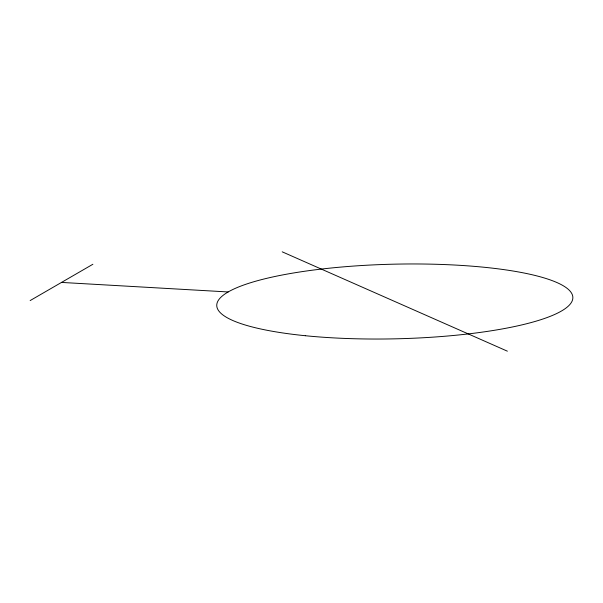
<?xml version="1.0" encoding="UTF-8"?>
<svg xmlns="http://www.w3.org/2000/svg" width="603" height="603" viewBox="0 0 603 603"><rect width="100%" height="100%" fill="white"/><g stroke="black" fill="none" stroke-linecap="round" stroke-linejoin="round"><path stroke-width="0.9" d="M30.15 300.573L92.877 264.265M61.514 282.423L228.153 291.958M282.219 251.828L507.364 351.172M305.299 335.72A178.096 37.333 -1.3 0 0 572.85 297.746A178.096 37.333 -1.3 0 0 306.234 271.026A178.096 37.333 -1.3 0 0 305.299 335.72"/></g></svg>
